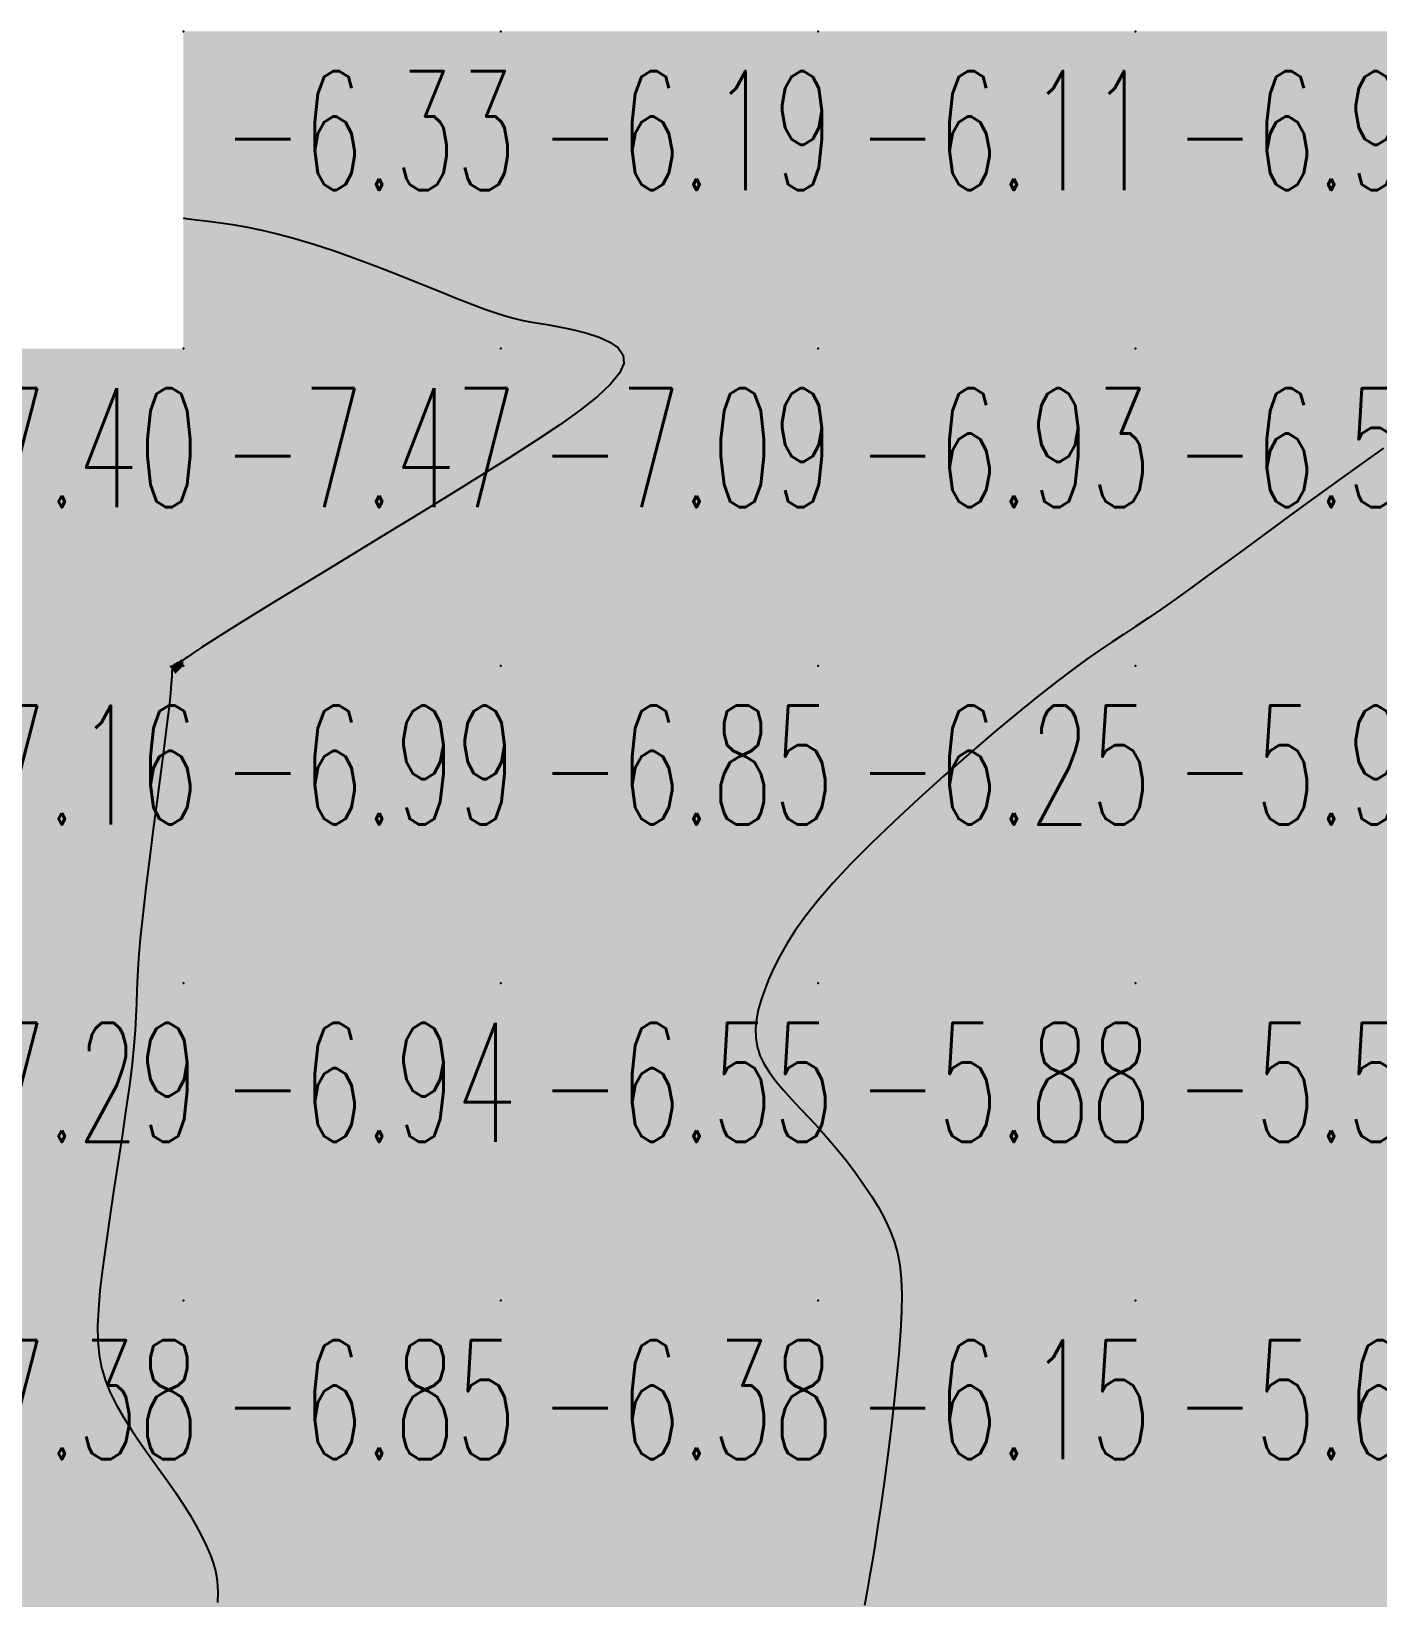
# Model space of a CAD drawing. Header units: millimetres. Extents: x 88261 to 90953, y 390274 to 392322.
# Drawn here: x 89855.46 to 89897.88, y 392137.88 to 392187.24 of the extents above; entities that cross this region are included whole.
import ezdxf
from ezdxf.enums import TextEntityAlignment as Align

# ---------------------------------------------------------------- set-up
doc = ezdxf.new("R2010")
doc.units = ezdxf.units.MM
doc.header["$LTSCALE"] = 25
for name, color, linetype in [('CN_03_00', 7, 'Continuous'), ('COTEAlt', 7, 'Continuous'), ('TN_COLORIAGE', 7, 'Continuous')]:
    doc.layers.add(name, color=color, linetype=linetype)
doc.styles.add('Simplex 1.0', font='Simplex.shx', dxfattribs={"width": 0.99, "height": 2.5})
doc.styles.get("Standard").update_dxf_attribs({"font": 'times.ttf'})

# ---------------------------------------------------------------- blocks, each defined once
blk = doc.blocks.new('COTE')
at = {"color": 0}
blk.add_point((0, 0), dxfattribs=at)
at = {"layer": 'COTEAlt'}
blk.add_attdef('ALT', text='', height=3.75, dxfattribs=at).set_placement((1.25, -1.25), align=Align.TOP_LEFT)

msp = doc.modelspace()

# ---------------------------------------------------------------- linework, layer by layer
at = {"layer": 'CN_03_00', "flags": 128}
for points, elevation in [([(89860.249, 392181.351), (89860.25, 392181.35), (89860.258, 392181.349), (89860.281, 392181.347), (89860.325, 392181.341), (89860.398, 392181.333), (89860.507, 392181.32), (89860.659, 392181.302), (89860.861, 392181.278), (89861.119, 392181.246), (89861.432, 392181.204), (89861.799, 392181.148), (89862.217, 392181.075), (89862.685, 392180.98), (89863.2, 392180.861), (89863.76, 392180.713), (89864.364, 392180.534), (89865.007, 392180.321), (89865.676, 392180.082), (89866.355, 392179.826), (89867.027, 392179.564), (89867.678, 392179.305), (89868.291, 392179.058), (89868.85, 392178.833), (89869.341, 392178.639), (89869.751, 392178.484), (89870.095, 392178.363), (89870.39, 392178.27), (89870.654, 392178.198), (89870.906, 392178.14), (89871.163, 392178.089), (89871.444, 392178.04), (89871.767, 392177.985), (89872.142, 392177.918), (89872.55, 392177.835), (89872.962, 392177.731), (89873.352, 392177.603), (89873.69, 392177.448), (89873.951, 392177.26), (89874.106, 392177.036), (89874.127, 392176.773), (89873.994, 392176.466), (89873.712, 392176.118), (89873.296, 392175.73), (89872.757, 392175.303), (89872.11, 392174.84), (89871.367, 392174.343), (89870.541, 392173.813), (89869.646, 392173.252), (89868.696, 392172.663), (89867.713, 392172.059), (89866.72, 392171.453), (89865.742, 392170.857), (89864.801, 392170.284), (89863.921, 392169.749), (89863.126, 392169.264), (89862.439, 392168.843), (89861.878, 392168.494), (89861.432, 392168.213), (89861.086, 392167.992), (89860.824, 392167.821), (89860.632, 392167.693), (89860.491, 392167.598), (89860.388, 392167.527), (89860.306, 392167.473), (89860.232, 392167.427), (89860.164, 392167.388), (89860.102, 392167.354), (89860.047, 392167.324), (89860, 392167.298), (89859.962, 392167.272), (89859.932, 392167.248), (89859.911, 392167.224), (89859.9, 392167.195), (89859.894, 392167.146), (89859.89, 392167.059), (89859.883, 392166.915), (89859.868, 392166.696), (89859.841, 392166.385), (89859.798, 392165.961), (89859.734, 392165.407), (89859.647, 392164.714), (89859.542, 392163.907), (89859.425, 392163.022), (89859.303, 392162.093), (89859.181, 392161.156), (89859.068, 392160.246), (89858.968, 392159.398), (89858.89, 392158.647), (89858.836, 392158.016), (89858.802, 392157.487), (89858.782, 392157.028), (89858.768, 392156.608), (89858.753, 392156.196), (89858.731, 392155.761), (89858.694, 392155.273), (89858.635, 392154.701), (89858.55, 392154.022), (89858.442, 392153.255), (89858.319, 392152.424), (89858.188, 392151.555), (89858.053, 392150.675), (89857.923, 392149.81), (89857.804, 392148.985), (89857.702, 392148.227), (89857.623, 392147.555), (89857.571, 392146.963), (89857.547, 392146.437), (89857.553, 392145.966), (89857.594, 392145.535), (89857.67, 392145.133), (89857.783, 392144.746), (89857.938, 392144.361), (89858.133, 392143.969), (89858.362, 392143.569), (89858.618, 392143.165), (89858.891, 392142.76), (89859.175, 392142.357), (89859.46, 392141.958), (89859.738, 392141.568), (89860.001, 392141.189), (89860.242, 392140.824), (89860.459, 392140.474), (89860.653, 392140.14), (89860.823, 392139.822), (89860.969, 392139.52), (89861.09, 392139.236), (89861.186, 392138.971), (89861.258, 392138.724), (89861.305, 392138.493), (89861.329, 392138.263), (89861.334, 392138.015), (89861.321, 392137.73)], -7), ([(89898.06, 392174.104), (89897.446, 392173.664), (89896.816, 392173.211), (89896.176, 392172.749), (89895.537, 392172.285), (89894.905, 392171.825), (89894.289, 392171.374), (89893.691, 392170.935), (89893.114, 392170.512), (89892.562, 392170.108), (89892.036, 392169.726), (89891.54, 392169.37), (89891.075, 392169.041), (89890.646, 392168.744), (89890.25, 392168.479), (89889.875, 392168.232), (89889.506, 392167.989), (89889.126, 392167.734), (89888.719, 392167.452), (89888.27, 392167.126), (89887.762, 392166.742), (89887.18, 392166.284), (89886.513, 392165.743), (89885.78, 392165.13), (89885.002, 392164.464), (89884.204, 392163.765), (89883.409, 392163.05), (89882.64, 392162.337), (89881.921, 392161.646), (89881.274, 392160.995), (89880.718, 392160.399), (89880.248, 392159.854), (89879.855, 392159.357), (89879.529, 392158.901), (89879.26, 392158.481), (89879.039, 392158.09), (89878.856, 392157.724), (89878.7, 392157.376), (89878.566, 392157.042), (89878.453, 392156.72), (89878.365, 392156.408), (89878.305, 392156.106), (89878.277, 392155.812), (89878.284, 392155.525), (89878.33, 392155.244), (89878.417, 392154.968), (89878.547, 392154.696), (89878.718, 392154.425), (89878.922, 392154.152), (89879.156, 392153.876), (89879.412, 392153.592), (89879.687, 392153.299), (89879.975, 392152.994), (89880.27, 392152.675), (89880.568, 392152.339), (89880.863, 392151.989), (89881.152, 392151.629), (89881.43, 392151.263), (89881.693, 392150.893), (89881.937, 392150.525), (89882.158, 392150.16), (89882.351, 392149.804), (89882.513, 392149.456), (89882.644, 392149.108), (89882.746, 392148.745), (89882.819, 392148.355), (89882.864, 392147.926), (89882.884, 392147.445), (89882.878, 392146.899), (89882.847, 392146.275), (89882.795, 392145.567), (89882.723, 392144.792), (89882.636, 392143.975), (89882.539, 392143.139), (89882.435, 392142.309), (89882.328, 392141.507), (89882.223, 392140.759), (89882.123, 392140.087), (89882.032, 392139.508), (89881.947, 392139.001), (89881.867, 392138.539), (89881.79, 392138.092), (89881.711, 392137.632)], -6)]:
    msp.add_lwpolyline(points, dxfattribs=dict(at, elevation=elevation))
at = {"layer": 'TN_COLORIAGE', "color": 151}
for points in [[(89860.249, 392181.351, -6.191), (89863.922, 392180.912, -6.191), (89860.249, 392187.239, -6.191), (89870.249, 392187.239, -6.191)], [(89870.249, 392178.202, -6.191), (89863.922, 392180.912, -6.191), (89870.249, 392187.239, -6.191)], [(89870.249, 392178.202, -6.105), (89871.127, 392178.117, -6.105), (89870.249, 392187.239, -6.105), (89880.249, 392187.239, -6.105)], [(89875.846, 392177.239, -6.105), (89871.127, 392178.117, -6.105), (89880.249, 392177.239, -6.105), (89880.249, 392187.239, -6.105)], [(89880.249, 392187.239, -6.947), (89880.249, 392177.239, -6.947), (89890.249, 392187.239, -6.947)], [(89890.249, 392177.239, -6.932), (89890.249, 392187.239, -6.932), (89880.249, 392177.239, -6.932)], [(89890.249, 392187.239, -6.663), (89890.249, 392177.239, -6.663), (89900.249, 392187.239, -6.663)], [(89900.249, 392177.239, -6.527), (89900.249, 392187.239, -6.527), (89890.249, 392177.239, -6.527)], [(89875.846, 392177.239, -6.852), (89870.249, 392173.561, -6.852), (89880.249, 392177.239, -6.852), (89870.249, 392167.239, -6.852)], [(89870.249, 392167.239, -6.932), (89880.249, 392167.239, -6.932), (89880.249, 392177.239, -6.932)], [(89880.249, 392177.239, -6.527), (89880.249, 392167.239, -6.527), (89890.249, 392177.239, -6.527)], [(89890.249, 392177.239, -6), (89890.249, 392168.375, -6), (89880.249, 392167.239, -6), (89888.145, 392167.239, -6)], [(89890.249, 392177.239, -6), (89890.249, 392168.375, -6), (89900.249, 392177.239, -6), (89894.733, 392171.724, -6)], [(89900.249, 392175.679, -6.083), (89894.733, 392171.724, -6.083), (89900.249, 392177.239, -6.083)], [(89861.035, 392168.025, -6.852), (89870.249, 392173.561, -6.852), (89860.249, 392167.239, -6.852), (89870.249, 392167.239, -6.852)], [(89861.035, 392168.025, -6.993), (89860.249, 392167.393, -6.993), (89860.249, 392167.239, -6.993)], [(89859.805, 392167.239, -6.993), (89860.249, 392167.393, -6.993), (89860.249, 392167.239, -6.993)], [(89860, 392166.991, -6.943), (89858.599, 392157.239, -6.943), (89860.249, 392167.239, -6.943), (89860.249, 392157.239, -6.943)], [(89859.805, 392167.239, -6.993), (89860, 392166.991, -6.993), (89860.249, 392167.239, -6.993)], [(89860.249, 392157.239, -6.852), (89870.249, 392157.239, -6.852), (89870.249, 392167.239, -6.852)], [(89860.249, 392167.239, -6.852), (89860.249, 392157.239, -6.852), (89870.249, 392167.239, -6.852)], [(89870.249, 392167.239, -6.253), (89870.249, 392157.239, -6.253), (89880.249, 392167.239, -6.253)], [(89870.249, 392157.239, -6), (89878.504, 392157.239, -6), (89880.249, 392167.239, -6), (89880.249, 392160.373, -6)], [(89880.249, 392160.373, -6.253), (89888.145, 392167.239, -6.253), (89880.249, 392167.239, -6.253)], [(89858.941, 392155.931, -6.853), (89857.447, 392147.239, -6.853), (89860.249, 392157.239, -6.853), (89860.249, 392147.239, -6.853)], [(89858.599, 392157.239, -6.943), (89858.941, 392155.931, -6.943), (89860.249, 392157.239, -6.943)], [(89860.249, 392147.239, -6.547), (89870.249, 392147.239, -6.547), (89870.249, 392157.239, -6.547)], [(89860.249, 392157.239, -6.547), (89860.249, 392147.239, -6.547), (89870.249, 392157.239, -6.547)], [(89870.249, 392157.239, -6), (89878.504, 392157.239, -6), (89870.249, 392147.239, -6), (89877.937, 392154.928, -6)], [(89870.249, 392147.239, -6), (89877.937, 392154.928, -6), (89880.249, 392147.239, -6), (89880.249, 392152.86, -6)], [(89882.691, 392149.681, -6.148), (89880.249, 392152.86, -6.148), (89880.249, 392147.239, -6.148)], [(89882.691, 392149.681, -6.148), (89883.093, 392147.239, -6.148), (89880.249, 392147.239, -6.148)], [(89857.447, 392147.239, -6.853), (89857.482, 392144.473, -6.853), (89860.249, 392147.239, -6.853)], [(89860.249, 392141.036, -6.853), (89857.482, 392144.473, -6.853), (89860.249, 392147.239, -6.853)], [(89860.249, 392141.036, -6.385), (89861.526, 392138.517, -6.385), (89860.249, 392147.239, -6.385), (89870.249, 392147.239, -6.385)], [(89861.526, 392138.517, -6.135), (89861.193, 392137.239, -6.135), (89870.249, 392147.239, -6.135), (89870.249, 392137.239, -6.135)], [(89870.249, 392137.239, -6.148), (89880.249, 392137.239, -6.148), (89880.249, 392147.239, -6.148)], [(89870.249, 392147.239, -6.148), (89870.249, 392137.239, -6.148), (89880.249, 392147.239, -6.148)], [(89880.249, 392147.239, -6), (89883.093, 392147.239, -6), (89880.249, 392137.239, -6), (89882.02, 392139.011, -6)], [(89881.562, 392137.239, -6.08), (89882.02, 392139.011, -6.08), (89880.249, 392137.239, -6.08)]]:
    msp.add_solid(points, dxfattribs=at)
at = {"layer": 'TN_COLORIAGE', "color": 161}
for points in [[(89863.922, 392180.912, -7.47), (89860.249, 392181.351, -7.47), (89860.249, 392177.239, -7.47)], [(89860.249, 392177.239, -7), (89863.922, 392180.912, -7), (89870.249, 392177.239, -7), (89870.249, 392178.202, -7)], [(89871.127, 392178.117, -7.086), (89870.249, 392178.202, -7.086), (89870.249, 392177.239, -7.086)], [(89871.127, 392178.117, -7.086), (89875.846, 392177.239, -7.086), (89870.249, 392177.239, -7.086)], [(89860.249, 392177.239, -7), (89860.249, 392167.393, -7), (89850.249, 392167.239, -7), (89859.805, 392167.239, -7)], [(89850.249, 392177.239, -7.47), (89850.249, 392167.239, -7.47), (89860.249, 392177.239, -7.47)], [(89860.249, 392177.239, -7), (89860.249, 392167.393, -7), (89870.249, 392177.239, -7), (89861.035, 392168.025, -7)], [(89870.249, 392173.561, -7.086), (89861.035, 392168.025, -7.086), (89870.249, 392177.239, -7.086)], [(89870.249, 392173.561, -7.086), (89875.846, 392177.239, -7.086), (89870.249, 392177.239, -7.086)], [(89850.249, 392157.239, -7), (89860, 392166.991, -7), (89850.249, 392167.239, -7), (89859.805, 392167.239, -7)], [(89858.599, 392157.239, -7.288), (89860, 392166.991, -7.288), (89850.249, 392157.239, -7.288)], [(89850.249, 392147.239, -7), (89858.941, 392155.931, -7), (89850.249, 392157.239, -7), (89858.599, 392157.239, -7)], [(89857.447, 392147.239, -7.378), (89858.941, 392155.931, -7.378), (89850.249, 392147.239, -7.378)], [(89850.249, 392137.239, -7), (89857.482, 392144.473, -7), (89850.249, 392147.239, -7), (89857.447, 392147.239, -7)], [(89850.249, 392137.239, -7), (89857.482, 392144.473, -7), (89860.249, 392137.239, -7), (89860.249, 392141.036, -7)], [(89861.526, 392138.517, -7.09), (89860.249, 392141.036, -7.09), (89860.249, 392137.239, -7.09)], [(89861.193, 392137.239, -7.09), (89861.526, 392138.517, -7.09), (89860.249, 392137.239, -7.09)]]:
    msp.add_solid(points, dxfattribs=at)
at = {"layer": 'TN_COLORIAGE', "color": 141}
for points in [[(89894.733, 392171.724, -5.551), (89900.249, 392175.679, -5.551), (89890.249, 392167.239, -5.551), (89900.249, 392167.239, -5.551)], [(89894.733, 392171.724, -5.932), (89890.249, 392168.375, -5.932), (89890.249, 392167.239, -5.932)], [(89888.145, 392167.239, -5.932), (89890.249, 392168.375, -5.932), (89890.249, 392167.239, -5.932)], [(89880.249, 392157.239, -5.932), (89890.249, 392157.239, -5.932), (89890.249, 392167.239, -5.932)], [(89888.145, 392167.239, -5.884), (89880.249, 392160.373, -5.884), (89890.249, 392167.239, -5.884), (89880.249, 392157.239, -5.884)], [(89890.249, 392167.239, -5.551), (89890.249, 392157.239, -5.551), (89900.249, 392167.239, -5.551)], [(89890.249, 392157.239, -5.551), (89900.249, 392157.239, -5.551), (89900.249, 392167.239, -5.551)], [(89880.249, 392160.373, -5.884), (89878.504, 392157.239, -5.884), (89880.249, 392157.239, -5.884)], [(89877.937, 392154.928, -5.884), (89878.504, 392157.239, -5.884), (89880.249, 392157.239, -5.884)], [(89880.249, 392152.86, -5.884), (89877.937, 392154.928, -5.884), (89880.249, 392157.239, -5.884)], [(89880.249, 392152.86, -5.541), (89882.691, 392149.681, -5.541), (89880.249, 392157.239, -5.541), (89890.249, 392157.239, -5.541)], [(89883.093, 392147.239, -5.541), (89882.691, 392149.681, -5.541), (89890.249, 392147.239, -5.541), (89890.249, 392157.239, -5.541)], [(89890.249, 392157.239, -5.29), (89890.249, 392147.239, -5.29), (89900.249, 392157.239, -5.29)], [(89890.249, 392147.239, -5.29), (89900.249, 392147.239, -5.29), (89900.249, 392157.239, -5.29)], [(89882.02, 392139.011, -5.468), (89881.562, 392137.239, -5.468), (89890.249, 392147.239, -5.468), (89890.249, 392137.239, -5.468)], [(89882.02, 392139.011, -5.627), (89883.093, 392147.239, -5.627), (89890.249, 392147.239, -5.627)], [(89890.249, 392147.239, -5.017), (89890.249, 392137.239, -5.017), (89900.249, 392147.239, -5.017)], [(89890.249, 392137.239, -5), (89898.276, 392137.239, -5), (89900.249, 392147.239, -5), (89900.249, 392145.935, -5)]]:
    msp.add_solid(points, dxfattribs=at)

# ---------------------------------------------------------------- block references
at = {"layer": 'COTEAlt'}
ref = msp.add_blockref('COTE', (89860.249, 392187.239), dxfattribs=at)
ref.add_attrib('ALT', '-6.33', dxfattribs={"height": 3.75, "style": 'Simplex 1.0', "width": 0.6}).set_placement((89861.499, 392185.989), align=Align.TOP_LEFT)
ref = msp.add_blockref('COTE', (89870.249, 392187.239), dxfattribs=at)
ref.add_attrib('ALT', '-6.19', dxfattribs={"height": 3.75, "style": 'Simplex 1.0', "width": 0.6}).set_placement((89871.499, 392185.989), align=Align.TOP_LEFT)
ref = msp.add_blockref('COTE', (89880.249, 392187.239), dxfattribs=at)
ref.add_attrib('ALT', '-6.11', dxfattribs={"height": 3.75, "style": 'Simplex 1.0', "width": 0.6}).set_placement((89881.499, 392185.989), align=Align.TOP_LEFT)
ref = msp.add_blockref('COTE', (89890.249, 392187.239), dxfattribs=at)
ref.add_attrib('ALT', '-6.95', dxfattribs={"height": 3.75, "style": 'Simplex 1.0', "width": 0.6}).set_placement((89891.499, 392185.989), align=Align.TOP_LEFT)
ref = msp.add_blockref('COTE', (89850.249, 392177.239), dxfattribs=at)
ref.add_attrib('ALT', '-7.40', dxfattribs={"height": 3.75, "style": 'Simplex 1.0', "width": 0.6}).set_placement((89851.499, 392175.989), align=Align.TOP_LEFT)
ref = msp.add_blockref('COTE', (89860.249, 392177.239), dxfattribs=at)
ref.add_attrib('ALT', '-7.47', dxfattribs={"height": 3.75, "style": 'Simplex 1.0', "width": 0.6}).set_placement((89861.499, 392175.989), align=Align.TOP_LEFT)
ref = msp.add_blockref('COTE', (89870.249, 392177.239), dxfattribs=at)
ref.add_attrib('ALT', '-7.09', dxfattribs={"height": 3.75, "style": 'Simplex 1.0', "width": 0.6}).set_placement((89871.499, 392175.989), align=Align.TOP_LEFT)
ref = msp.add_blockref('COTE', (89880.249, 392177.239), dxfattribs=at)
ref.add_attrib('ALT', '-6.93', dxfattribs={"height": 3.75, "style": 'Simplex 1.0', "width": 0.6}).set_placement((89881.499, 392175.989), align=Align.TOP_LEFT)
ref = msp.add_blockref('COTE', (89890.249, 392177.239), dxfattribs=at)
ref.add_attrib('ALT', '-6.53', dxfattribs={"height": 3.75, "style": 'Simplex 1.0', "width": 0.6}).set_placement((89891.499, 392175.989), align=Align.TOP_LEFT)
ref = msp.add_blockref('COTE', (89850.249, 392167.239), dxfattribs=at)
ref.add_attrib('ALT', '-7.16', dxfattribs={"height": 3.75, "style": 'Simplex 1.0', "width": 0.6}).set_placement((89851.499, 392165.989), align=Align.TOP_LEFT)
ref = msp.add_blockref('COTE', (89860.249, 392167.239), dxfattribs=at)
ref.add_attrib('ALT', '-6.99', dxfattribs={"height": 3.75, "style": 'Simplex 1.0', "width": 0.6}).set_placement((89861.499, 392165.989), align=Align.TOP_LEFT)
ref = msp.add_blockref('COTE', (89870.249, 392167.239), dxfattribs=at)
ref.add_attrib('ALT', '-6.85', dxfattribs={"height": 3.75, "style": 'Simplex 1.0', "width": 0.6}).set_placement((89871.499, 392165.989), align=Align.TOP_LEFT)
ref = msp.add_blockref('COTE', (89880.249, 392167.239), dxfattribs=at)
ref.add_attrib('ALT', '-6.25', dxfattribs={"height": 3.75, "style": 'Simplex 1.0', "width": 0.6}).set_placement((89881.499, 392165.989), align=Align.TOP_LEFT)
ref = msp.add_blockref('COTE', (89890.249, 392167.239), dxfattribs=at)
ref.add_attrib('ALT', '-5.93', dxfattribs={"height": 3.75, "style": 'Simplex 1.0', "width": 0.6}).set_placement((89891.499, 392165.989), align=Align.TOP_LEFT)
ref = msp.add_blockref('COTE', (89850.249, 392157.239), dxfattribs=at)
ref.add_attrib('ALT', '-7.29', dxfattribs={"height": 3.75, "style": 'Simplex 1.0', "width": 0.6}).set_placement((89851.499, 392155.989), align=Align.TOP_LEFT)
ref = msp.add_blockref('COTE', (89860.249, 392157.239), dxfattribs=at)
ref.add_attrib('ALT', '-6.94', dxfattribs={"height": 3.75, "style": 'Simplex 1.0', "width": 0.6}).set_placement((89861.499, 392155.989), align=Align.TOP_LEFT)
ref = msp.add_blockref('COTE', (89870.249, 392157.239), dxfattribs=at)
ref.add_attrib('ALT', '-6.55', dxfattribs={"height": 3.75, "style": 'Simplex 1.0', "width": 0.6}).set_placement((89871.499, 392155.989), align=Align.TOP_LEFT)
ref = msp.add_blockref('COTE', (89880.249, 392157.239), dxfattribs=at)
ref.add_attrib('ALT', '-5.88', dxfattribs={"height": 3.75, "style": 'Simplex 1.0', "width": 0.6}).set_placement((89881.499, 392155.989), align=Align.TOP_LEFT)
ref = msp.add_blockref('COTE', (89890.249, 392157.239), dxfattribs=at)
ref.add_attrib('ALT', '-5.54', dxfattribs={"height": 3.75, "style": 'Simplex 1.0', "width": 0.6}).set_placement((89891.499, 392155.989), align=Align.TOP_LEFT)
ref = msp.add_blockref('COTE', (89850.249, 392147.239), dxfattribs=at)
ref.add_attrib('ALT', '-7.38', dxfattribs={"height": 3.75, "style": 'Simplex 1.0', "width": 0.6}).set_placement((89851.499, 392145.989), align=Align.TOP_LEFT)
ref = msp.add_blockref('COTE', (89860.249, 392147.239), dxfattribs=at)
ref.add_attrib('ALT', '-6.85', dxfattribs={"height": 3.75, "style": 'Simplex 1.0', "width": 0.6}).set_placement((89861.499, 392145.989), align=Align.TOP_LEFT)
ref = msp.add_blockref('COTE', (89870.249, 392147.239), dxfattribs=at)
ref.add_attrib('ALT', '-6.38', dxfattribs={"height": 3.75, "style": 'Simplex 1.0', "width": 0.6}).set_placement((89871.499, 392145.989), align=Align.TOP_LEFT)
ref = msp.add_blockref('COTE', (89880.249, 392147.239), dxfattribs=at)
ref.add_attrib('ALT', '-6.15', dxfattribs={"height": 3.75, "style": 'Simplex 1.0', "width": 0.6}).set_placement((89881.499, 392145.989), align=Align.TOP_LEFT)
ref = msp.add_blockref('COTE', (89890.249, 392147.239), dxfattribs=at)
ref.add_attrib('ALT', '-5.63', dxfattribs={"height": 3.75, "style": 'Simplex 1.0', "width": 0.6}).set_placement((89891.499, 392145.989), align=Align.TOP_LEFT)

doc.saveas('drawing.dxf')
